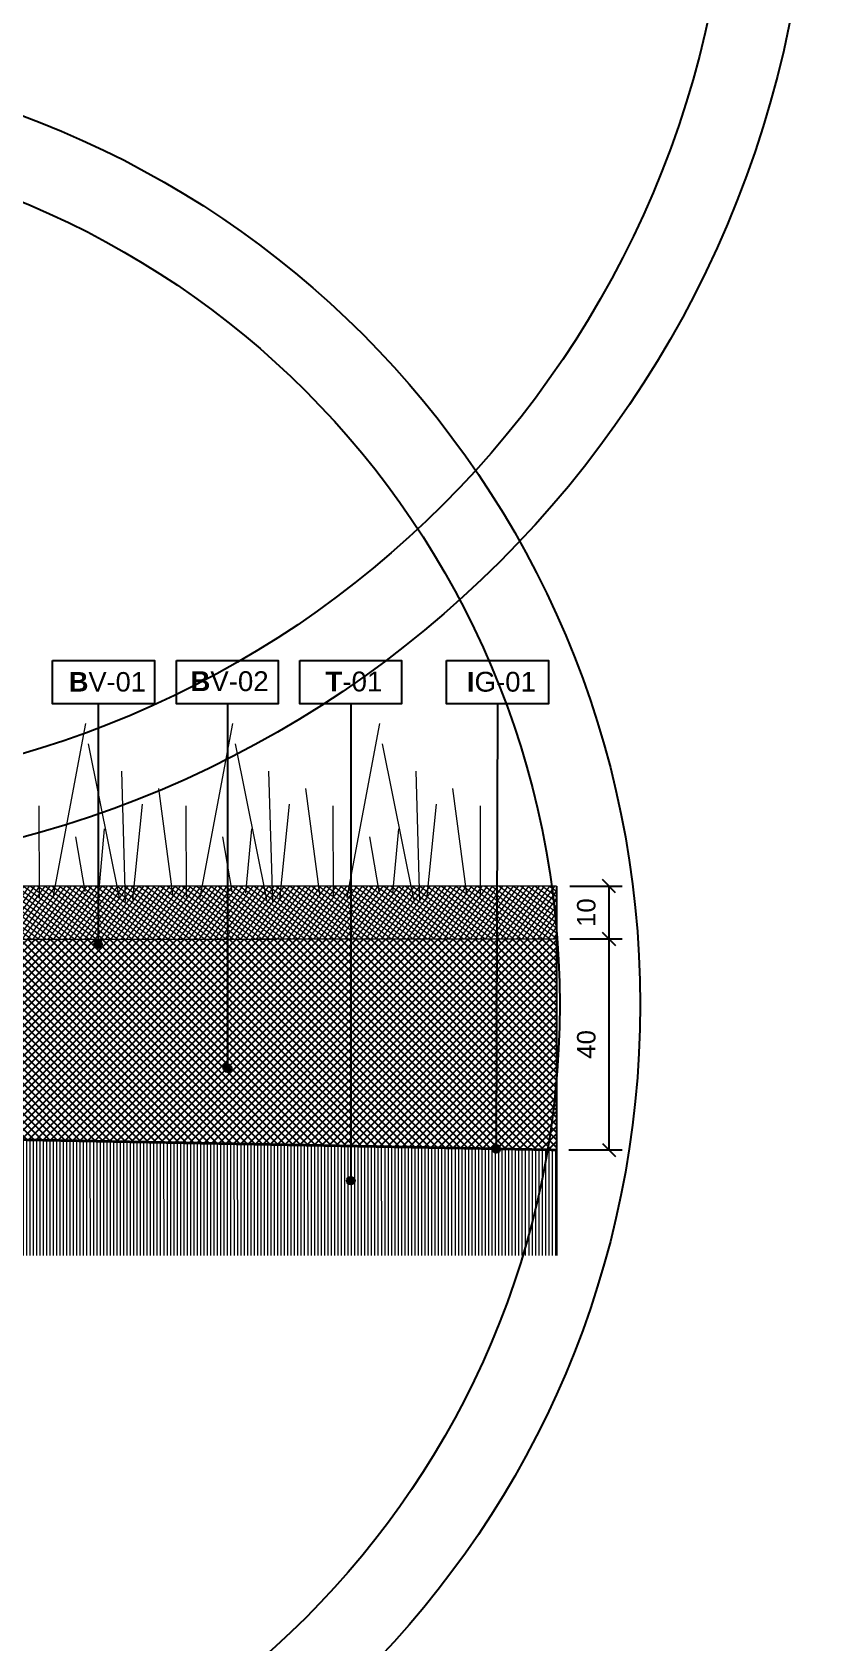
# Model space of a CAD drawing. Header units: metres. Extents: x -325 to 301, y -147 to 149.
# Drawn here: x 59.853 to 61.33, y 74.22 to 77.271 of the extents above; entities that cross this region are included whole.
import ezdxf

# ---------------------------------------------------------------- set-up
doc = ezdxf.new("R2010")
doc.units = ezdxf.units.M
doc.linetypes.add('ACAD_ISO03W100', pattern=[30, 12, -18])
doc.layers.get('Defpoints').update_dxf_attribs({"lineweight": 13})
doc.layers.add('-AUX-TWQ', color=1, linetype='Continuous', plot=False)
doc.layers.add('-AUX_MON', color=3, linetype='Continuous', plot=False)
doc.layers.add('0-TX-1_25', color=7, linetype='Continuous', true_color=0x3f4f7f)
for name, color, linetype in [('02-L-Geotextile', 32, 'Continuous'), ('1-SECCIÓ', 1, 'Continuous'), ('A-KEYPLAN_HATCH', 7, 'Continuous'), ('A_TEXT_2', 7, 'Continuous'), ('EIT_3 TR terra vegetal', 45, 'Continuous')]:
    doc.layers.add(name, color=color, linetype=linetype)
doc.layers.add('03-TR-Paviment_04_Dry Meadow', color=7, linetype='Continuous', lineweight=5, true_color=0xd8dd88)
for name, color, linetype, lineweight in [('1-CM', 7, 'Continuous', 0), ('3-TR Seleccionat', 44, 'Continuous', 0), ('3-TR-recebo', 252, 'Continuous', 0)]:
    doc.layers.add(name, color=color, linetype=linetype, lineweight=lineweight)
doc.styles.add('Arial_4', font='arial.ttf', dxfattribs={"height": 1.8})
doc.styles.get("Standard").update_dxf_attribs({"font": 'arial.ttf'})
doc.dimstyles.new('ISO-25', dxfattribs={"dimtxt": 0.1, "dimasz": 0.1, "dimexe": 0.1, "dimexo": 0.1, "dimgap": 0.1, "dimtad": 1, "dimdec": 0, "dimlfac": 100, "dimzin": 9, "dimtxsty": 'Standard', "dimblk": 'OBLIQUE', "dimcen": 0.1, "dimadec": 0, "dimazin": 0, "dimtfac": 1, "dimtdec": 0, "dimtmove": 0, "dimatfit": 3, "dimldrblk": 'OBLIQUE', "dimfxl": 1, "dimarcsym": 0})

# ---------------------------------------------------------------- blocks, each defined once
blk = doc.blocks.new('hatch keyplan 2')
at = {"layer": 'A-KEYPLAN_HATCH'}
blk.add_lwpolyline([(0, 0.00548), (0.01287, 0.00548), (0.01287, 0), (0, 0)], close=True, dxfattribs=at)
blk = doc.blocks.new('hatch keyplan')
at = {"layer": 'A-KEYPLAN_HATCH'}
blk.add_blockref('hatch keyplan 2', (1.43058, 0.85215), dxfattribs=at)
blk = doc.blocks.new('B-V01')
at = {"layer": 'A-KEYPLAN_HATCH'}
blk.add_blockref('hatch keyplan', (-1.43058, -0.85215), dxfattribs=at)
at = {"layer": 'A_TEXT_2', "lineweight": 211, "insert": (-0.00079, 0.00402), "char_height": 0.0024588, "attachment_point": 1, "line_spacing_factor": 0.938532, "style": 'Arial_4'}
blk.add_mtext_dynamic_manual_height_columns('\\pi0.00285;{\\fArial|b1|i0|c0|p34;B}V-01', width=0.0145619, gutter_width=0.015, heights=[0], dxfattribs=at)
blk = doc.blocks.new('B-V02')
at = {"layer": 'A-KEYPLAN_HATCH'}
blk.add_blockref('hatch keyplan', (-1.43058, -0.85215), dxfattribs=at)
at = {"layer": 'A_TEXT_2', "insert": (-0.0008, 0.00412), "char_height": 0.0025, "attachment_point": 1}
blk.add_mtext_dynamic_manual_height_columns('\\pi0.00255;{\\fArial|b1|i0|c0|p34;B}V-02', width=0.0145619, gutter_width=0.015, heights=[0], dxfattribs=at)
blk = doc.blocks.new('T-01')
at = {"layer": 'A-KEYPLAN_HATCH'}
blk.add_blockref('hatch keyplan', (-1.43058, -0.85215), dxfattribs=at)
at = {"layer": 'A_TEXT_2', "insert": (-0.0008, 0.00408), "char_height": 0.0025, "attachment_point": 1}
blk.add_mtext_dynamic_manual_height_columns('\\pi0.00405;{\\fArial|b1|i0|c0|p34;T}-01', width=0.0145619, gutter_width=0.015, heights=[0], dxfattribs=at)
blk = doc.blocks.new('_Oblique')
at = {"color": 0, "lineweight": -2}
blk.add_line((-0.5, -0.5), (0.5, 0.5), dxfattribs=at)
blk = doc.blocks.new('*D1093')
at = {"layer": '0-TX-1_25', "color": 0, "lineweight": -2, "transparency": 16777216}
for p, q in [((60.8728, 75.5524), (60.9722, 75.5524)), ((60.9472, 75.5524), (60.9472, 75.1524)), ((60.8709, 75.1524), (60.9722, 75.1524))]:
    blk.add_line(p, q, dxfattribs=at)
at = {"layer": 'Defpoints', "color": 0, "transparency": 16777216}
for p in [(60.8478, 75.5524), (60.8459, 75.1524), (60.9472, 75.1524)]:
    blk.add_point(p, dxfattribs=at)
at = {"layer": '0-TX-1_25', "color": 0, "lineweight": -2, "transparency": 16777216, "xscale": 0.025, "yscale": 0.025, "zscale": 0.025}
for p, rotation in [((60.9472, 75.5524), 90), ((60.9472, 75.1524), 270)]:
    blk.add_blockref('_Oblique', p, dxfattribs=dict(at, rotation=rotation))
at = {"layer": '0-TX-1_25', "color": 0, "transparency": 16777216, "insert": (60.9043, 75.3524), "char_height": 0.035, "attachment_point": 5, "rotation": 90}
blk.add_mtext('40', dxfattribs=at)
blk = doc.blocks.new('*D1097')
at = {"layer": '0-TX-1_25', "color": 0, "lineweight": -2, "transparency": 16777216}
for p, q in [((60.8728, 75.6523), (60.9722, 75.6523)), ((60.9472, 75.6523), (60.9472, 75.5524)), ((60.8728, 75.5524), (60.9722, 75.5524))]:
    blk.add_line(p, q, dxfattribs=at)
at = {"layer": 'Defpoints', "color": 0, "transparency": 16777216}
for p in [(60.8478, 75.6523), (60.8478, 75.5524), (60.9472, 75.5524)]:
    blk.add_point(p, dxfattribs=at)
at = {"layer": '0-TX-1_25', "color": 0, "lineweight": -2, "transparency": 16777216, "xscale": 0.025, "yscale": 0.025, "zscale": 0.025}
for p, rotation in [((60.9472, 75.6523), 90), ((60.9472, 75.5524), 270)]:
    blk.add_blockref('_Oblique', p, dxfattribs=dict(at, rotation=rotation))
at = {"layer": '0-TX-1_25', "color": 0, "transparency": 16777216, "insert": (60.9043, 75.6023), "char_height": 0.035, "attachment_point": 5, "rotation": 90}
blk.add_mtext('10', dxfattribs=at)
blk = doc.blocks.new('POINT')
at = {"layer": '0-TX-1_25'}
h = blk.add_hatch(dxfattribs=at)
h.set_pattern_fill('ANGLE', color=256)
h.set_pattern_definition([(0, (-83.747, -12.726), (0, 6.985), [5.08, -1.905]), (90, (-83.747, -12.726), (-6.985, 4e-16), [5.08, -1.905])])
edge = h.paths.add_edge_path()
edge.add_arc((0, 0), 0.0075, 0, 360)
h = blk.add_hatch(color=256, dxfattribs=at)
h.dxf.hatch_style = 1
edge = h.paths.add_edge_path()
edge.add_arc((0, 0), 0.0075, 0, 360)
blk.add_circle((0, 0), 0.0075, dxfattribs=at)
blk = doc.blocks.new('IG01')
at = {"layer": 'A-KEYPLAN_HATCH', "xscale": 10, "yscale": 10, "zscale": 10}
blk.add_blockref('hatch keyplan', (-14.3058, -8.5215), dxfattribs=at)
at = {"layer": 'A_TEXT_2', "insert": (-0.008, 0.0405), "char_height": 0.025, "attachment_point": 1}
blk.add_mtext_dynamic_manual_height_columns('\\pi0.03354;{\\fArial|b1|i0|c0|p34;I}G-01', width=0.145619, gutter_width=0.15, heights=[0], dxfattribs=at)

msp = doc.modelspace()

# ---------------------------------------------------------------- hatches: boundary and pattern name
at = {"layer": '3-TR Seleccionat'}
h = msp.add_hatch(dxfattribs=at)
h.set_pattern_fill('ANSI31', color=256, scale=0.002, angle=225, style=0)
h.set_pattern_definition([(270, (441135.5039086, -650761.350844), (-0.00635, -2e-18), [])])
h.paths.add_polyline_path([(59.8027, 75.1723), (60.8478, 75.1524), (60.8478, 74.9523), (57.8478, 74.9523), (57.8486, 75.0823), (57.8485, 75.1723)])
at = {"layer": '3-TR-recebo'}
h = msp.add_hatch(dxfattribs=at)
h.set_pattern_fill('_USER', color=256, scale=0.008, angle=234.1752, style=0, double=1, pattern_type=0)
h.set_pattern_definition([(234.17524, (62.2032394, 75.552279), (0.006486488, -0.004682464), []), (324.17524, (62.2032394, 75.552279), (0.004682464, 0.006486488), [])])
h.paths.add_polyline_path([(60.8478, 75.5523), (60.8478, 75.6523), (59.7011, 75.6523), (59.7011, 75.5734), (59.7058, 75.5513)])
at = {"layer": 'EIT_3 TR terra vegetal'}
h = msp.add_hatch(dxfattribs=at)
h.set_pattern_fill('_USER', color=256, scale=0.01, angle=45, style=0, double=1, pattern_type=0)
h.set_pattern_definition([(45, (5.815102, -7.186771), (-0.0070710678, 0.0070710678), []), (135, (5.815102, -7.186771), (-0.0070710678, -0.0070710678), [])])
h.paths.add_polyline_path([(60.8478, 75.1524), (60.8478, 75.5523), (59.7058, 75.5513), (59.7517, 75.3732), (59.8027, 75.1723)])

# ---------------------------------------------------------------- linework, layer by layer
at = {"layer": '-AUX-TWQ'}
msp.add_circle((58.6613, 72.7599), 1.6689, dxfattribs=at)
at = {"layer": '-AUX_MON'}
for centre, radius in [((59.3165, 77.6912), 2.0135), ((59.3165, 77.6912), 1.8608), ((59.2095, 75.4282), 1.7969), ((59.2095, 75.4282), 1.6443)]:
    msp.add_circle(centre, radius, dxfattribs=at)
at = {"layer": '0-TX-1_25'}
for points in [[(59.9782, 75.998), (59.9782, 75.5423)], [(60.2237, 75.998), (60.2237, 75.3074)], [(60.4575, 75.998), (60.4575, 75.0942)], [(60.7358, 75.998), (60.7334, 75.1546)]]:
    msp.add_lwpolyline(points, dxfattribs=at)
at = {"layer": '02-L-Geotextile', "linetype": 'ACAD_ISO03W100', "ltscale": 0.002, "const_width": 0.005}
msp.add_lwpolyline([(59.8027, 75.1723), (60.8478, 75.1524)], dxfattribs=at)
at = {"layer": '03-TR-Paviment_04_Dry Meadow'}
for points in [[(59.9547, 75.9606), (59.8923, 75.6311)], [(60.2335, 75.9606), (60.1711, 75.6311)], [(60.5123, 75.9606), (60.4499, 75.6311)], [(59.9594, 75.9225), (60.0187, 75.6272)], [(60.2381, 75.9225), (60.2975, 75.6272)], [(60.5169, 75.9225), (60.5762, 75.6272)], [(60.023, 75.8706), (60.03, 75.6231)], [(60.3018, 75.8706), (60.3088, 75.6231)], [(60.5806, 75.8706), (60.5876, 75.6231)], [(60.0927, 75.8378), (60.1193, 75.6372)], [(60.3715, 75.8378), (60.3981, 75.6372)], [(60.6502, 75.8378), (60.6769, 75.6372)], [(59.8663, 75.8049), (59.8667, 75.6319)], [(60.0617, 75.808), (60.0435, 75.6273)], [(60.145, 75.8049), (60.1455, 75.6319)], [(60.3405, 75.808), (60.3223, 75.6273)], [(60.4238, 75.8049), (60.4243, 75.6319)], [(60.6193, 75.808), (60.6011, 75.6273)], [(60.7026, 75.8049), (60.7031, 75.6319)], [(59.9358, 75.7462), (59.9533, 75.6426)], [(59.9902, 75.7612), (59.9791, 75.6389)], [(60.2145, 75.7462), (60.2321, 75.6426)], [(60.269, 75.7612), (60.2579, 75.6389)], [(60.4933, 75.7462), (60.5109, 75.6426)], [(60.5478, 75.7612), (60.5367, 75.6389)]]:
    msp.add_lwpolyline(points, dxfattribs=at)
at = {"layer": '1-CM'}
msp.add_line((59.7058, 75.5513), (60.8478, 75.5524), dxfattribs=at)
for points in [[(60.8478, 75.6523), (59.7011, 75.6523), (59.7011, 75.5734), (59.7058, 75.5513), (60.8478, 75.5524)], [(60.8478, 75.5524), (59.7058, 75.5513), (59.7517, 75.3732), (59.8027, 75.1723), (60.8478, 75.1524)], [(59.8027, 75.1723), (60.8478, 75.1524)]]:
    msp.add_lwpolyline(points, dxfattribs=at)
at = {"layer": '1-SECCIÓ'}
msp.add_line((60.8478, 75.6523), (60.8478, 74.9523), dxfattribs=at)
for points in [[(59.8808, 75.2522), (59.8808, 75.2522)], [(59.9016, 75.2522), (59.9016, 75.2522)]]:
    msp.add_lwpolyline(points, dxfattribs=at)

# ---------------------------------------------------------------- block references
at = {"layer": '0-TX-1_25', "xscale": 15, "yscale": 15, "zscale": 15}
for name, p in [('B-V01', (59.892, 75.998)), ('B-V02', (60.1271, 75.998)), ('T-01', (60.3609, 75.998))]:
    msp.add_blockref(name, p, dxfattribs=at)
at = {"layer": '0-TX-1_25'}
for p in [(59.9782, 75.5423), (60.7334, 75.1546), (60.4575, 75.0942)]:
    msp.add_blockref('POINT', p, dxfattribs=at)
at = {"layer": '0-TX-1_25', "rotation": 8.386757089133566}
msp.add_blockref('POINT', (60.2237, 75.3074), dxfattribs=at)
at = {"layer": '1-CM', "xscale": 1.5, "yscale": 1.5, "zscale": 1.5}
msp.add_blockref('IG01', (60.6393, 75.998), dxfattribs=at)

# ---------------------------------------------------------------- dimensions: what is measured, and where the dimension line sits
at = {"layer": '0-TX-1_25'}
for base, p1, p2, picture, middle in [((60.9472, 75.5524), (60.8478, 75.6523), (60.8478, 75.5524), '*D1097', (60.9043, 75.6023)), ((60.9472, 75.1524), (60.8478, 75.5524), (60.8459, 75.1524), '*D1093', (60.9043, 75.3524))]:
    dim = msp.add_linear_dim(base=base, p1=p1, p2=p2, angle=90, dimstyle='ISO-25', override={"dimtxt": 0.035, "dimasz": 0.025, "dimexe": 0.025, "dimexo": 0.025, "dimgap": 0.025, "dimblk1": 'Oblique', "dimblk2": 'Oblique', "dimsah": 1, "dimfxl": 0.1, "dimfxlon": 1, "dimarcsym": 1}, dxfattribs=at)
    dim.commit()
    dim.dimension.update_dxf_attribs({"geometry": picture, "text_midpoint": middle})

doc.saveas('drawing.dxf')
